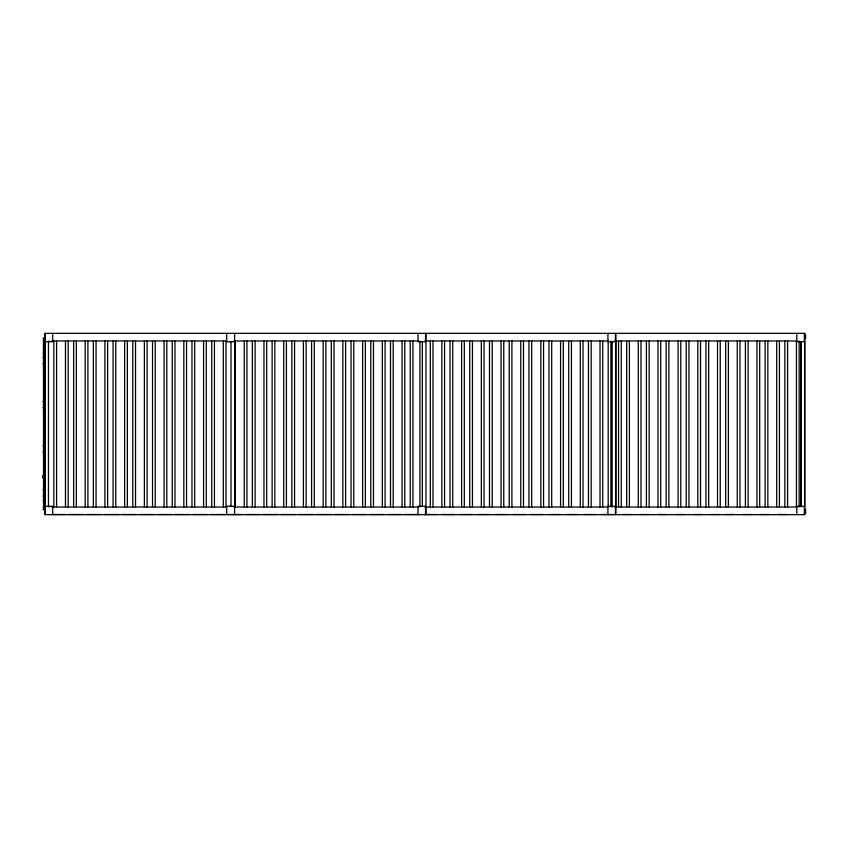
<?xml version="1.0" encoding="UTF-8"?>
<svg xmlns="http://www.w3.org/2000/svg" width="848" height="848" viewBox="0 0 848 848"><rect width="100%" height="100%" fill="white"/><g stroke="black" fill="none" stroke-linecap="round" stroke-linejoin="round"><path stroke-width="1.27" d="M43.725 476.862L43.725 477.647M44.138 474.212L42.4 477.254L44.138 478.611M44.138 474.785L42.623 477.254L44.138 478.357M43.1 338.161L45.495 338.161M43.1 339.91L45.463 339.91M51.707 340.991L226.692 340.991M233.995 340.991L418.615 340.991M424.859 340.991L608.186 340.991L608.186 507.009L424.859 507.009M614.811 340.991L796.813 340.991M44.764 341.702L52.714 341.702L52.714 333.359M234.642 341.702L226.692 341.702L226.692 333.359M425.982 341.702L418.032 341.702L418.032 333.359M615.86 341.702L607.91 341.702L607.91 333.359M804.773 341.702L796.813 341.702L796.813 333.359M43.301 347.267L45.294 347.267L45.294 353.817L43.301 353.817M42.972 357.4L45.061 357.4L45.071 473.544M42.972 363.633L45.061 363.633M42.972 401.56L45.061 401.56M42.972 407.803L45.061 407.803M42.972 445.719L45.061 445.719M42.972 451.963L45.061 451.963M44.064 473.958L45.198 473.968M44.88 474.7L43.746 474.7L43.746 479.682L44.88 479.682M43.746 474.986L44.88 474.986M44.88 475.802L42.877 475.802L42.877 476.968L44.88 478.134L42.877 476.968M44.138 478.791L45.198 478.791M43.746 479.364L44.88 479.364M42.972 489.89L45.061 489.89M42.972 496.122L45.061 496.122L45.071 480.159M43.301 500.585L45.294 500.585L45.294 495.349M44.764 506.298L52.714 506.298L52.714 514.641M234.642 506.298L226.692 506.298L226.692 514.641M425.982 506.298L418.032 506.298L418.032 514.641M615.86 506.298L607.91 506.298L607.91 514.641M804.773 506.298L796.813 506.298L796.813 514.641M51.707 507.009L226.692 507.009M233.995 507.009L418.615 507.009M614.811 507.009L796.813 507.009M43.1 507.941L45.463 507.941M43.1 509.69L45.495 509.69M51.304 514.492L65.169 514.492M69.038 514.492L82.903 514.492M86.761 514.492L100.636 514.492M104.495 514.492L118.36 514.492M122.229 514.492L136.093 514.492M139.962 514.492L153.827 514.492M157.686 514.492L171.561 514.492M175.419 514.492L189.284 514.492M193.153 514.492L207.018 514.492M210.876 514.492L224.752 514.492M228.218 514.492L242.083 514.492M245.952 514.492L259.817 514.492M263.675 514.492L277.55 514.492M281.409 514.492L295.274 514.492M299.143 514.492L313.007 514.492M316.866 514.492L330.741 514.492M334.6 514.492L348.464 514.492M352.333 514.492L366.198 514.492M370.057 514.492L383.932 514.492M387.79 514.492L401.655 514.492M404.772 514.492L418.817 514.492M424.551 514.492L436.55 514.492M442.285 514.492L454.284 514.492M460.008 514.492L472.007 514.492M477.742 514.492L489.741 514.492M495.476 514.492L507.475 514.492M513.199 514.492L525.198 514.492M530.933 514.492L542.932 514.492M548.667 514.492L560.666 514.492M566.39 514.492L578.389 514.492M583.551 514.492L595.55 514.492M601.285 514.492L613.284 514.492M622.739 514.492L631.018 514.492M640.463 514.492L648.752 514.492M658.196 514.492L666.475 514.492M675.93 514.492L684.209 514.492M693.664 514.492L701.943 514.492M711.387 514.492L719.666 514.492M725.284 514.492L733.562 514.492M743.018 514.492L751.296 514.492M760.751 514.492L769.03 514.492M778.475 514.492L786.753 514.492M805.6 334.79L805.6 338.797M805.6 509.224L805.6 513.453M804.614 341.702L804.614 507.009M804.349 333.359L804.349 340.991M804.349 507.009L804.349 514.641M801.137 506.298L801.137 341.702L801.074 507.009M799.155 340.991L799.155 507.009M796.442 340.991L796.442 507.009M787.58 340.991L787.58 507.009M784.856 340.991L784.856 507.009M779.429 340.991L779.429 507.009M776.715 340.991L776.715 507.009M767.843 340.991L767.843 507.009M765.129 340.991L765.129 507.009M759.702 340.991L759.702 507.009M756.978 340.991L756.978 507.009M748.116 340.991L748.116 507.009M745.403 340.991L745.403 507.009M739.965 340.991L739.965 507.009M737.251 340.991L737.251 507.009M728.39 340.991L728.39 507.009M725.676 340.991L725.676 507.009M720.238 340.991L720.238 507.009M717.525 340.991L717.525 507.009M708.663 340.991L708.663 507.009M705.939 340.991L705.939 507.009M700.512 340.991L700.512 507.009M697.798 340.991L697.798 507.009M688.936 340.991L688.936 507.009M686.212 340.991L686.212 507.009M680.785 340.991L680.785 507.009M678.061 340.991L678.061 507.009M668.871 340.991L668.871 507.009M666.146 340.991L666.146 507.009M660.719 340.991L660.719 507.009M658.006 340.991L658.006 507.009M649.144 340.991L649.144 507.009M646.42 340.991L646.42 507.009M640.993 340.991L640.993 507.009M638.268 340.991L638.268 507.009M629.407 340.991L629.407 507.009M626.693 340.991L626.693 507.009M621.255 340.991L621.255 507.009M618.542 340.991L618.542 507.009M615.86 333.359L615.86 514.641M615.701 341.702L615.701 507.009M615.447 333.359L615.447 340.991M615.447 507.009L615.447 514.641M612.171 341.702L612.171 507.009M610.899 340.991L610.899 507.009M602.748 340.991L602.748 507.009M600.034 340.991L600.034 507.009M591.173 340.991L591.173 507.009M588.448 340.991L588.448 507.009M583.021 340.991L583.021 507.009M580.308 340.991L580.308 507.009M571.446 340.991L571.446 507.009M568.722 340.991L568.722 507.009M563.295 340.991L563.295 507.009M560.57 340.991L560.57 507.009M551.709 340.991L551.709 507.009M548.995 340.991L548.995 507.009M543.557 340.991L543.557 507.009M540.844 340.991L540.844 507.009M531.654 340.991L531.654 507.009M528.929 340.991L528.929 507.009M523.502 340.991L523.502 507.009M520.778 340.991L520.778 507.009M511.916 340.991L511.916 507.009M509.203 340.991L509.203 507.009M503.765 340.991L503.765 507.009M501.051 340.991L501.051 507.009M492.19 340.991L492.19 507.009M489.476 340.991L489.476 507.009M484.038 340.991L484.038 507.009M481.325 340.991L481.325 507.009M472.463 340.991L472.463 507.009M469.75 340.991L469.75 507.009M464.312 340.991L464.312 507.009M461.598 340.991L461.598 507.009M452.737 340.991L452.737 507.009M450.012 340.991L450.012 507.009M444.585 340.991L444.585 507.009M441.861 340.991L441.861 507.009M432.999 340.991L432.999 507.009M430.286 340.991L430.286 507.009M425.982 333.359L425.982 514.641M425.569 333.359L425.569 340.991M425.569 507.009L425.569 514.641M422.357 341.702L422.357 506.298M419.93 340.991L419.93 507.009M412.944 340.991L412.944 507.009M410.22 340.991L410.22 507.009M404.793 340.991L404.793 507.009M402.069 340.991L402.069 507.009M393.207 340.991L393.207 507.009M390.493 340.991L390.493 507.009M385.066 340.991L385.066 507.009M382.342 340.991L382.342 507.009M373.48 340.991L373.48 507.009M370.767 340.991L370.767 507.009M365.329 340.991L365.329 507.009M362.615 340.991L362.615 507.009M353.754 340.991L353.754 507.009M351.04 340.991L351.04 507.009M345.602 340.991L345.602 507.009M342.889 340.991L342.889 507.009M334.027 340.991L334.027 507.009M331.303 340.991L331.303 507.009M325.876 340.991L325.876 507.009M323.162 340.991L323.162 507.009M314.301 340.991L314.301 507.009M311.576 340.991L311.576 507.009M306.149 340.991L306.149 507.009M303.425 340.991L303.425 507.009M294.563 340.991L294.563 507.009M291.85 340.991L291.85 507.009M286.412 340.991L286.412 507.009M283.698 340.991L283.698 507.009M274.837 340.991L274.837 507.009M272.123 340.991L272.123 507.009M266.685 340.991L266.685 507.009M263.972 340.991L263.972 507.009M255.11 340.991L255.11 507.009M252.397 340.991L252.397 507.009M246.959 340.991L246.959 507.009M244.245 340.991L244.245 507.009M235.384 340.991L235.384 507.009M234.642 333.359L234.642 514.641M231.006 341.702L231.006 506.298M226.013 340.991L226.013 507.009M223.3 340.991L223.3 507.009M214.438 340.991L214.438 507.009M211.714 340.991L211.714 507.009M206.287 340.991L206.287 507.009M203.562 340.991L203.562 507.009M194.701 340.991L194.701 507.009M191.987 340.991L191.987 507.009M186.549 340.991L186.549 507.009M183.836 340.991L183.836 507.009M174.974 340.991L174.974 507.009M172.261 340.991L172.261 507.009M166.823 340.991L166.823 507.009M164.109 340.991L164.109 507.009M155.248 340.991L155.248 507.009M152.534 340.991L152.534 507.009M147.096 340.991L147.096 507.009M144.383 340.991L144.383 507.009M135.521 340.991L135.521 507.009M132.797 340.991L132.797 507.009M127.37 340.991L127.37 507.009M124.656 340.991L124.656 507.009M115.784 340.991L115.784 507.009M113.07 340.991L113.07 507.009M107.643 340.991L107.643 507.009M104.919 340.991L104.919 507.009M96.057 340.991L96.057 507.009M93.344 340.991L93.344 507.009M87.906 340.991L87.906 507.009M85.192 340.991L85.192 507.009M76.331 340.991L76.331 507.009M73.617 340.991L73.617 507.009M68.179 340.991L68.179 507.009M65.466 340.991L65.466 507.009M56.604 340.991L56.604 507.009M53.88 340.991L53.88 507.009M48.453 340.991L48.453 507.009M45.177 333.359L45.177 346.164M45.198 472.877L45.198 479.883M45.177 501.836L45.177 514.641M45.145 334.79L45.145 338.797M45.071 339.91L45.071 347.85M45.071 353.139L45.071 357.103M45.071 500.002L45.071 507.941M45.145 509.224L45.145 513.453M44.923 341.702L44.923 506.298M44.531 338.161L44.531 347.85M44.531 353.139L44.531 357.103M44.531 363.728L44.531 402.09M44.531 407.39L44.531 447.087M44.531 451.051L44.531 473.544M44.531 480.159L44.531 490.748M44.531 500.002L44.531 509.69M44.297 338.161L44.297 339.91M44.297 507.941L44.297 509.69M44.276 347.267L44.276 353.817M44.138 472.877L44.138 479.883M44.276 495.349L44.276 500.585M44.064 338.161L43.948 347.85M43.948 353.139L43.948 357.103M43.948 363.728L43.948 402.09M43.948 407.39L43.948 447.087M43.948 451.051L43.948 490.748M43.948 500.002L44.064 509.69M43.439 339.91L43.524 507.941M43.269 475.802L43.269 476.968M804.773 333.359L44.764 333.359L44.764 514.641L804.773 514.641L804.773 333.359"/></g></svg>
